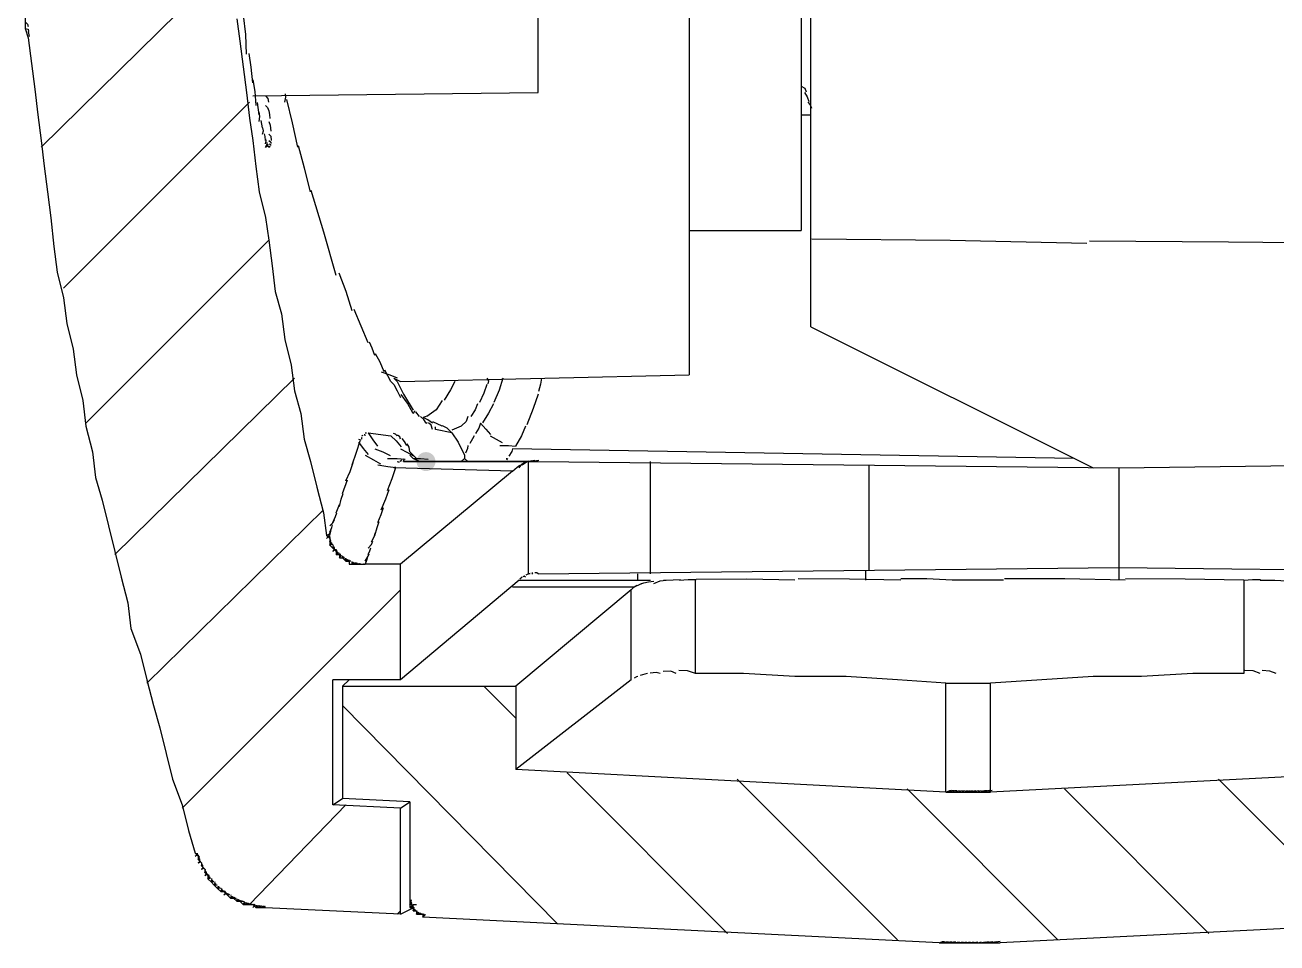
# Model space of a CAD drawing. Header units: millimetres. Extents: x 9 to 367, y 9 to 251.
# Drawn here: x 10.24 to 26.77, y 104.9 to 117.01 of the extents above; entities that cross this region are included whole.
import ezdxf

# ---------------------------------------------------------------- set-up
doc = ezdxf.new("R2010")
doc.units = ezdxf.units.MM
doc.layers.add('图层 1', color=7, linetype='Continuous')

msp = doc.modelspace()

# ---------------------------------------------------------------- hatches: boundary and pattern name
at = {"layer": '图层 1'}
h = msp.add_hatch(color=7, dxfattribs=at)
edge = h.paths.add_edge_path()
edge.add_arc((15.536333, 111.252141), 0.12506, 0, 360)

# ---------------------------------------------------------------- linework, layer by layer
at = {"layer": '图层 1', "color": 7, "lineweight": 25}
for points in [[(17.018071, 116.120404), (17.018071, 121.623737)], [(19.007631, 121.369667), (19.007631, 112.395)], [(20.616298, 113.030141), (20.616298, 119.634141)], [(20.489369, 119.464526), (20.489369, 114.299859)], [(10.244667, 117.856035), (10.244667, 117.729035), (10.244667, 117.602035), (10.244667, 117.475035), (10.244667, 117.348035), (10.244667, 117.221035), (10.244667, 117.094035), (10.244667, 116.966682), (10.287, 116.840035)], [(10.244667, 117.051596), (10.278533, 117.021301), (10.285942, 116.989154)], [(13.038667, 117.093965), (13.081, 116.797631), (13.123333, 116.458965), (13.165667, 116.120298), (13.208, 115.781631), (13.250333, 115.485298), (13.292667, 115.146631), (13.335, 114.808317), (13.419667, 114.469651), (13.462, 114.172965), (13.504333, 113.834298), (13.546667, 113.495631), (13.631333, 113.199298), (13.673667, 112.860631), (13.758333, 112.521965), (13.800667, 112.183298), (13.885333, 111.886965), (13.927667, 111.548298), (14.012333, 111.251965), (14.097, 110.913298), (14.181667, 110.574984), (14.224, 110.278298)], [(13.038667, 117.093965), (13.081, 116.797631), (13.123333, 116.458965), (13.165667, 116.120298), (13.208, 115.781631), (13.250333, 115.485298), (13.292667, 115.146631), (13.335, 114.808317), (13.419667, 114.469651), (13.462, 114.172965), (13.504333, 113.834298), (13.546667, 113.495631), (13.631333, 113.199298), (13.673667, 112.860631), (13.758333, 112.521965), (13.800667, 112.183298), (13.885333, 111.886965), (13.927667, 111.548298), (14.012333, 111.251965), (14.097, 110.913298), (14.181667, 110.574984), (14.224, 110.278298)], [(13.165596, 116.628192), (13.159467, 116.886337), (13.12926, 117.138662)], [(10.244667, 116.966859), (10.283781, 116.954335), (10.291939, 116.924878)], [(10.287071, 116.924808), (10.298712, 116.860249)], [(10.287071, 116.840071), (10.329404, 116.501404), (10.371737, 116.162737), (10.414071, 115.824071), (10.456404, 115.485404), (10.498737, 115.146737), (10.541071, 114.808071), (10.583404, 114.469404), (10.625737, 114.088404), (10.668071, 113.749737), (10.752737, 113.411071), (10.795071, 113.072051), (10.879737, 112.733384), (10.922071, 112.394718), (11.006737, 112.056051), (11.049071, 111.717384), (11.133737, 111.379071), (11.176071, 111.040404), (11.260737, 110.744071), (11.345404, 110.405404), (11.430071, 110.066737), (11.514737, 109.728071), (11.599404, 109.389404), (11.641737, 109.050737), (11.768737, 108.712071), (11.853404, 108.373404), (11.938071, 108.034737), (12.022737, 107.738404), (12.107404, 107.399737), (12.192071, 107.061071), (12.319071, 106.722051), (12.403737, 106.383384), (12.488404, 106.087404)], [(10.287071, 116.840071), (10.329404, 116.501404), (10.371737, 116.162737), (10.414071, 115.824071), (10.456404, 115.485404), (10.498737, 115.146737), (10.541071, 114.808071), (10.583404, 114.469404), (10.625737, 114.088404), (10.668071, 113.749737), (10.752737, 113.411071), (10.795071, 113.072051), (10.879737, 112.733384), (10.922071, 112.394718), (11.006737, 112.056051), (11.049071, 111.717384), (11.133737, 111.379071), (11.176071, 111.040404), (11.260737, 110.744071), (11.345404, 110.405404), (11.430071, 110.066737), (11.514737, 109.728071), (11.599404, 109.389404), (11.641737, 109.050737), (11.768737, 108.712071), (11.853404, 108.373404), (11.938071, 108.034737), (12.022737, 107.738404), (12.107404, 107.399737), (12.192071, 107.061071), (12.319071, 106.722051), (12.403737, 106.383384), (12.488404, 106.087404)], [(13.250369, 116.247157), (13.227394, 116.456795), (13.20098, 116.636271)], [(13.292737, 115.950894), (13.281007, 116.134206), (13.257107, 116.28815)], [(20.489369, 116.205141), (20.533863, 116.179565), (20.552163, 116.12753)], [(13.250369, 116.078), (17.018035, 116.120333)], [(13.334929, 115.824106), (13.323332, 115.921781), (13.310941, 115.990617)], [(13.419667, 116.078), (13.446786, 116.042149), (13.45565, 115.991217)], [(13.673596, 115.993263), (13.68731, 116.060687), (13.68171, 116.101918)], [(13.843071, 115.400702), (13.772956, 115.72098), (13.699137, 116.028294)], [(20.531737, 116.120404), (20.56653, 116.062725), (20.588887, 116.000812)], [(20.573929, 115.993263), (20.603916, 115.955957), (20.625435, 115.913888)], [(13.334929, 115.739369), (13.345028, 115.805823), (13.336341, 115.863546)], [(13.419667, 115.950894), (13.446208, 115.921228), (13.462397, 115.88025), (13.471508, 115.831732), (13.476817, 115.779444)], [(20.489369, 115.824106), (20.616369, 115.824106)], [(13.377298, 115.654596), (13.360718, 115.751257)], [(13.377298, 115.569859), (13.390086, 115.613647), (13.383295, 115.654526)], [(13.462071, 115.739369), (13.481826, 115.689715), (13.488882, 115.609899)], [(13.419667, 115.485474), (13.412964, 115.538038), (13.404144, 115.573669)], [(13.419667, 115.443071), (13.428574, 115.481832), (13.423194, 115.508687)], [(13.462071, 115.569859), (13.488264, 115.544194), (13.491704, 115.488367)], [(13.419667, 115.400702), (13.440348, 115.444931), (13.440128, 115.459263)], [(13.419667, 115.400702), (13.446742, 115.430027), (13.447889, 115.440566)], [(13.419667, 115.400702), (13.452651, 115.418958)], [(13.462071, 115.400702), (13.461365, 115.415519)], [(13.462071, 115.485474), (13.487162, 115.467615), (13.489234, 115.447374)], [(13.462071, 115.443071), (13.484163, 115.432796), (13.484296, 115.42014)], [(13.462071, 115.400702), (13.480195, 115.413314)], [(13.462071, 115.400702), (13.476887, 115.407581)], [(13.462071, 115.400702), (13.473007, 115.405464)], [(14.012404, 114.808141), (13.933955, 115.120482), (13.853654, 115.418799)], [(14.351071, 113.707439), (14.190072, 114.27647), (14.020871, 114.828567)], [(19.007631, 114.3), (20.489298, 114.3)], [(24.256929, 114.13049), (22.455029, 114.169869), (20.626141, 114.187288)], [(27.940071, 114.13049), (26.128072, 114.145792), (24.293054, 114.159771)], [(14.562596, 113.241667), (14.481898, 113.495446), (14.389029, 113.739436)], [(14.774298, 112.818263), (14.586267, 113.257824)], [(20.616298, 113.030141), (24.341631, 111.167474)], [(14.859035, 112.649106), (14.827594, 112.747046), (14.78848, 112.828317)], [(14.986, 112.437227), (14.929335, 112.562155), (14.870289, 112.67253)], [(14.943631, 112.437227), (15.057446, 112.396085), (15.154593, 112.356794)], [(15.070737, 112.310474), (14.992421, 112.458641)], [(15.112929, 112.352843), (15.155263, 112.31051)], [(15.112929, 112.352843), (15.197596, 112.31051)], [(15.197702, 112.310474), (19.007702, 112.394788)], [(16.340596, 112.352843), (16.361234, 112.319109), (16.351179, 112.27876)], [(16.552298, 112.352843), (16.501719, 112.196122), (16.433412, 112.032521)], [(17.060298, 112.352843), (17.046584, 112.273203), (17.020434, 112.17716)], [(15.070737, 112.310474), (15.113071, 112.268141)], [(15.112929, 112.268071), (15.155263, 112.183404), (15.197596, 112.098737)], [(15.155333, 112.310474), (15.24, 112.141141), (15.367, 111.929474)], [(15.917369, 112.310474), (15.858984, 112.196924), (15.776258, 112.061413)], [(16.340596, 112.268071), (16.299101, 112.152404), (16.242524, 112.031709)], [(15.367035, 111.887071), (15.291673, 112.022229), (15.20758, 112.136484)], [(15.748035, 112.056192), (15.671571, 111.936115), (15.546952, 111.848053)], [(17.018071, 112.140965), (16.94994, 111.951082), (16.866729, 111.738445)], [(15.367035, 111.887071), (15.390583, 111.911897), (15.387144, 111.922701)], [(15.451596, 111.844667), (15.403266, 111.90605)], [(16.213667, 112.013824), (16.184827, 111.933743), (16.125825, 111.845196)], [(16.425369, 112.013824), (16.362751, 111.891013), (16.282141, 111.761587)], [(15.536333, 111.759929), (15.5067, 111.806893), (15.464367, 111.846713)], [(15.620929, 111.759929), (15.560957, 111.802616), (15.49781, 111.832602)], [(15.536333, 111.844667), (15.497881, 111.832672)], [(15.536333, 111.759929), (15.558117, 111.767294)], [(15.620929, 111.675192), (15.60576, 111.73146), (15.568366, 111.763387)], [(15.748035, 111.717561), (15.625269, 111.777533)], [(15.663298, 111.675192), (15.662769, 111.702929), (15.652715, 111.711881)], [(15.875, 111.633141), (15.815557, 111.690908), (15.755056, 111.722747)], [(16.001965, 111.717561), (15.87567, 111.666408)], [(16.086702, 111.844667), (16.064212, 111.779579), (16.003094, 111.722958)], [(16.256035, 111.759929), (16.232311, 111.692769), (16.191124, 111.622699)], [(16.256035, 111.759929), (16.324562, 111.680775), (16.387269, 111.609293)], [(16.848596, 111.717561), (16.796473, 111.590517), (16.718421, 111.454741)], [(14.562596, 111.209737), (14.620496, 111.377836), (14.669135, 111.523709)], [(14.647333, 111.548404), (14.671234, 111.540555), (14.669206, 111.523709)], [(14.689702, 111.548404), (14.690143, 111.569923), (14.683705, 111.559693)], [(14.689702, 111.590772), (14.705886, 111.598357)], [(14.731929, 111.590772), (14.729548, 111.615335)], [(14.731929, 111.633141), (14.750009, 111.63151)], [(14.774298, 111.633141), (14.832815, 111.540625), (14.895301, 111.454988)], [(14.774298, 111.633141), (15.070631, 111.590808)], [(15.070737, 111.590772), (15.143939, 111.525068), (15.208673, 111.446134)], [(15.155333, 111.590772), (15.134123, 111.614409), (15.106297, 111.62217)], [(15.197702, 111.548404), (15.189941, 111.578963), (15.161013, 111.602379)], [(15.282263, 111.463667), (15.254085, 111.517994), (15.221938, 111.554331)], [(15.875, 111.633141), (15.663333, 111.675122)], [(15.875, 111.633141), (15.959667, 111.506141), (16.044333, 111.336455)], [(16.171263, 111.590772), (16.149787, 111.552496), (16.115877, 111.48882)], [(16.382965, 111.590772), (16.539598, 111.502225)], [(14.647333, 111.506035), (14.707923, 111.426704), (14.771158, 111.344463)], [(14.859035, 111.421263), (14.967118, 111.3799), (15.061177, 111.330599)], [(15.197702, 111.421263), (15.282854, 111.374564), (15.371974, 111.326013)], [(15.324631, 111.378894), (15.315371, 111.44213), (15.285473, 111.485786)], [(15.409404, 111.29451), (15.367071, 111.33649), (15.324737, 111.378824)], [(16.086702, 111.463667), (16.081895, 111.422921), (16.057774, 111.362067)], [(16.509929, 111.463667), (16.623436, 111.465475), (16.718421, 111.454847)], [(16.679263, 111.421263), (16.667665, 111.384706), (16.628816, 111.321427)], [(24.087596, 111.29451), (16.679263, 111.421157)], [(14.478, 110.997859), (14.534974, 111.123271), (14.575014, 111.239159)], [(14.731929, 111.336526), (14.843099, 111.272981), (14.937599, 111.220814)], [(14.901404, 111.209737), (15.032329, 111.185748), (15.140234, 111.174459)], [(15.028369, 111.29451), (15.155854, 111.292834), (15.262966, 111.285338)], [(15.155333, 111.252141), (15.175839, 111.24729), (15.171208, 111.236619)], [(15.197702, 111.252141), (15.218957, 111.274939)], [(15.197702, 111.252141), (15.198893, 111.263915)], [(15.240071, 111.252141), (15.246729, 111.280672), (15.23619, 111.28248)], [(16.890965, 111.252141), (15.239965, 111.252141)], [(15.240071, 111.252141), (17.018071, 111.252141)], [(15.536333, 111.252141), (15.451667, 111.252141), (15.367, 111.294474), (15.324667, 111.336455)], [(15.367035, 111.29451), (15.465593, 111.290806), (15.564944, 111.282868)], [(16.044333, 111.29451), (16.002, 111.252176)], [(16.044333, 111.336526), (16.044333, 111.294545)], [(16.044333, 111.336526), (16.044333, 111.294545), (16.086667, 111.252212)], [(16.594667, 111.29451), (16.610189, 111.294466), (16.600311, 111.274049)], [(16.679263, 111.125), (16.737648, 111.179681), (16.772749, 111.205786)], [(16.764, 111.167369), (16.801924, 111.218786), (16.834556, 111.238982)], [(16.806369, 111.209737), (16.862416, 111.247176), (16.898091, 111.260537)], [(16.890965, 111.252141), (16.948247, 111.26634), (16.974573, 111.269427)], [(16.890965, 111.252141), (16.93224, 111.265899)], [(16.890965, 109.770404), (16.890965, 111.252071)], [(16.933333, 111.252141), (16.994849, 111.267884), (17.025408, 111.270133)], [(17.018071, 111.252141), (24.680404, 111.167474)], [(18.499631, 109.770404), (18.499631, 111.252071)], [(21.378369, 111.209737), (21.378369, 109.812737)], [(24.680333, 111.167369), (31.030333, 111.252035)], [(15.028369, 110.871106), (15.091825, 111.027166), (15.140199, 111.174495)], [(15.112929, 111.167369), (15.132955, 111.182962)], [(16.679263, 111.125), (15.112929, 111.167333)], [(16.679263, 111.125), (15.197596, 109.897333)], [(24.680333, 111.167369), (24.680333, 109.685702)], [(14.435631, 110.828737), (14.50019, 111.010771)], [(14.943631, 110.616859), (15.008234, 110.76163), (15.048759, 110.882853)], [(14.393263, 110.659228), (14.41734, 110.754698), (14.440888, 110.829266)], [(14.308702, 110.447702), (14.34032, 110.527121), (14.357385, 110.576113)], [(14.351071, 110.574808), (14.394109, 110.686638)], [(14.901404, 110.447702), (14.944663, 110.553447), (14.975487, 110.64808)], [(14.266298, 110.405333), (14.311498, 110.450489), (14.328387, 110.488236)], [(14.266298, 110.320561), (14.292624, 110.381635), (14.304398, 110.415458)], [(14.859035, 110.278192), (14.893255, 110.384422), (14.917949, 110.462342)], [(14.223929, 110.278192), (14.26225, 110.299315), (14.27226, 110.315939)], [(14.223929, 110.278192), (14.266263, 110.236212), (14.266263, 110.193878), (14.266263, 110.151545), (14.308596, 110.109212), (14.350929, 110.066526), (14.350929, 110.024192), (14.393263, 110.024192), (14.393263, 109.981859), (14.435596, 109.981859), (14.477929, 109.939526), (14.520263, 109.939526), (14.520263, 109.897192), (14.562596, 109.897192), (14.604929, 109.897192), (14.647263, 109.897192), (14.689596, 109.897192), (14.731929, 109.897192)], [(14.223929, 110.236176), (14.246595, 110.260992), (14.257884, 110.274894)], [(14.266298, 110.236176), (14.265372, 110.266692)], [(14.266298, 110.278192), (14.278248, 110.331991), (14.285701, 110.357214)], [(14.266298, 110.236176), (14.267533, 110.258225)], [(14.266298, 110.236176), (14.269473, 110.256285)], [(14.266298, 110.236176), (14.272295, 110.24676)], [(14.266298, 110.193808), (14.275647, 110.228512)], [(14.266298, 110.193808), (14.278601, 110.220487)], [(14.266298, 110.193808), (14.28182, 110.212285)], [(14.266298, 110.193808), (14.285216, 110.204127)], [(14.774298, 110.109035), (14.817602, 110.156837), (14.836034, 110.202521)], [(14.816667, 110.193808), (14.851459, 110.25819), (14.8717, 110.316222)], [(14.266298, 110.151404), (14.288876, 110.190739)], [(14.266298, 110.151404), (14.292448, 110.182669)], [(14.266298, 110.151404), (14.296416, 110.174687)], [(14.266298, 110.151404), (14.300429, 110.166662)], [(14.308702, 110.151404), (14.308349, 110.163751)], [(14.308702, 110.109035), (14.314567, 110.145592)], [(14.308702, 110.109035), (14.319329, 110.137831)], [(14.308702, 110.109035), (14.324092, 110.129981)], [(14.308702, 110.109035), (14.329031, 110.122397)], [(14.308702, 110.109035), (14.334278, 110.114812)], [(14.308702, 110.066667), (14.339526, 110.102077)], [(14.351071, 110.066667), (14.350365, 110.094668)], [(14.351071, 110.066667), (14.356186, 110.087392)], [(14.351071, 110.066667), (14.361918, 110.08016)], [(14.351071, 110.066667), (14.368048, 110.073149)], [(14.351071, 110.024298), (14.374222, 110.060899)], [(14.351071, 110.024298), (14.380527, 110.054064)], [(14.393263, 110.024298), (14.392337, 110.047317)], [(14.393263, 110.024298), (14.398819, 110.04079)], [(14.731929, 109.939526), (14.770867, 110.002629), (14.784141, 110.036892)], [(14.774298, 110.024298), (14.794583, 110.072981), (14.807459, 110.11214)], [(14.393263, 110.024298), (14.405742, 110.034176)], [(14.393263, 110.024298), (14.412666, 110.028002)], [(14.393263, 109.981929), (14.419633, 110.016502)], [(14.435631, 109.981929), (14.432324, 110.010593)], [(14.435631, 109.981929), (14.439688, 110.004595)], [(14.435631, 109.981929), (14.447141, 109.998995)], [(14.435631, 109.981929), (14.454549, 109.993439)], [(14.435631, 109.981929), (14.462266, 109.988015)], [(14.478, 109.939526), (14.475442, 109.977581)], [(14.478, 109.939526), (14.483292, 109.972598)], [(14.478, 109.939526), (14.491317, 109.967836)], [(14.478, 109.939526), (14.499475, 109.963162)], [(14.478, 109.939526), (14.507501, 109.958664)], [(14.520404, 109.939526), (14.521198, 109.954475)], [(14.520404, 109.939526), (14.529532, 109.950153)], [(14.520404, 109.939526), (14.537866, 109.946405)], [(14.520404, 109.939526), (14.546333, 109.942568)], [(14.562596, 109.897157), (14.560127, 109.933802)], [(14.562596, 109.897157), (14.568637, 109.930274)], [(14.562596, 109.897157), (14.577148, 109.927319)], [(14.562596, 109.897157), (14.585879, 109.924365)], [(14.562596, 109.897157), (14.594523, 109.921587)], [(14.604965, 109.897157), (14.608492, 109.918809)], [(14.604965, 109.897157), (14.617136, 109.916472)], [(14.604965, 109.897157), (14.625823, 109.914443)], [(14.604965, 109.897157), (14.634554, 109.912415)], [(14.647333, 109.897157), (14.648436, 109.910563)], [(14.647333, 109.897157), (14.657211, 109.90871)], [(14.647333, 109.897157), (14.665854, 109.907299)], [(14.647333, 109.897157), (14.674497, 109.905888)], [(14.689702, 109.897157), (14.705621, 109.903375)], [(14.689702, 109.897157), (14.71422, 109.902757)], [(14.731929, 109.897157), (14.7568, 109.951397), (14.765796, 109.97759)], [(14.731929, 109.897157), (14.752743, 109.935257)], [(15.197702, 109.897157), (14.732035, 109.897157)], [(15.197702, 109.897157), (14.732035, 109.897157)], [(15.197702, 108.373404), (15.197702, 109.897051)], [(15.197702, 108.373404), (15.197702, 109.897051)], [(16.806369, 109.728), (16.772502, 109.699425)], [(16.848596, 109.728), (16.833338, 109.740259), (16.813318, 109.730822)], [(16.890965, 109.770404), (16.855334, 109.755234)], [(16.933333, 109.770404), (16.94815, 109.782178), (16.932275, 109.780987)], [(17.018071, 109.770404), (16.998976, 109.785353), (16.974326, 109.786279)], [(17.018071, 109.770404), (24.680404, 109.855071)], [(18.330333, 109.685631), (18.330333, 109.770298)], [(21.336, 109.812772), (21.336, 109.685772)], [(22.479071, 109.685631), (22.143667, 109.703226), (21.803501, 109.70574)], [(24.765071, 109.685631), (23.967308, 109.703226), (23.168751, 109.70574)], [(24.680333, 109.855141), (28.405667, 109.812808)], [(26.331369, 109.685631), (25.553097, 109.70111), (24.766094, 109.704681)], [(16.764, 109.685631), (15.197667, 108.373298)], [(16.679263, 109.600894), (18.287929, 109.600894)], [(18.245737, 109.558526), (16.721737, 108.288526)], [(16.764, 109.685631), (18.499667, 109.685631)], [(18.245737, 109.558526), (18.285248, 109.598301), (18.298301, 109.608973)], [(18.245737, 108.373404), (18.245737, 109.558384)], [(18.287929, 109.600894), (18.361087, 109.636701), (18.412813, 109.6524)], [(18.287929, 109.600894), (18.318974, 109.62065)], [(18.372702, 109.643263), (18.473244, 109.663592), (18.544152, 109.673602)], [(18.542035, 109.643263), (18.625203, 109.677703), (18.706782, 109.687007)], [(18.668965, 109.685631), (18.796714, 109.691364), (18.896154, 109.694451)], [(18.880667, 109.685631), (18.996863, 109.695465), (19.101153, 109.697626)], [(19.092369, 108.458141), (19.092369, 109.685455)], [(20.404596, 109.685631), (19.768361, 109.699963), (19.101435, 109.697626)], [(21.801596, 109.685631), (21.124351, 109.702785), (20.445518, 109.704329)], [(23.156369, 109.685631), (22.479035, 109.685631)], [(26.331369, 109.685631), (26.444522, 109.695068), (26.54868, 109.694451)], [(26.331369, 109.685631), (26.331369, 108.458317)], [(26.543071, 109.685631), (26.737804, 109.687042)], [(26.712404, 109.685631), (26.815944, 109.681222), (26.900434, 109.673637)], [(18.330333, 108.415772), (18.315914, 108.414538), (18.28165, 108.394253)], [(18.457263, 108.458141), (18.422955, 108.448748), (18.36166, 108.431683)], [(18.626596, 108.458141), (18.574826, 108.471458), (18.493952, 108.462022)], [(18.838298, 108.458141), (18.76589, 108.485878), (18.666495, 108.483188)], [(19.092369, 108.458141), (18.9868, 108.491258), (18.874352, 108.494477)], [(22.394333, 108.331035), (21.759333, 108.373369), (21.082, 108.415702), (20.404667, 108.415702), (19.727333, 108.458035), (19.092333, 108.458035)], [(26.331369, 108.458141), (25.654035, 108.458141), (24.976702, 108.415808), (24.341702, 108.415808), (23.664369, 108.373474), (22.987035, 108.331141)], [(26.543071, 108.458141), (26.453421, 108.491302), (26.343398, 108.49483)], [(26.754596, 108.458141), (26.671385, 108.487289), (26.570446, 108.494477)], [(14.308702, 106.722157), (14.308702, 108.37351)], [(14.308702, 106.722157), (14.308702, 108.37351)], [(15.197702, 108.373404), (14.308702, 108.373404)], [(15.197702, 108.373404), (14.308702, 108.373404)], [(14.435631, 108.288667), (14.435631, 106.807)], [(14.435631, 108.288667), (16.721631, 108.288667)], [(14.435631, 108.288667), (16.721631, 108.288667)], [(14.435631, 108.288667), (14.435631, 106.807)], [(14.520404, 108.373404), (14.435737, 108.288737)], [(16.721631, 108.288667), (16.721631, 107.188)], [(16.721631, 108.288667), (16.721631, 107.188)], [(18.245737, 108.373404), (16.721737, 107.188071)], [(22.394333, 108.331035), (22.521333, 108.331035), (22.606, 108.331035), (22.690667, 108.331035), (22.817667, 108.331035), (22.902333, 108.331035), (22.987, 108.331035)], [(22.394333, 106.891667), (22.394333, 108.331)], [(22.987071, 106.891667), (22.987071, 108.331)], [(22.394333, 106.891667), (16.721667, 107.188)], [(22.394333, 106.891667), (16.721667, 107.188)], [(28.701965, 107.187929), (22.986965, 106.891596)], [(28.701965, 107.187929), (22.986965, 106.891596)], [(22.394333, 106.891667), (22.447823, 106.913759), (22.470886, 106.916008)], [(22.436702, 106.891667), (22.484636, 106.91226), (22.506905, 106.914597)], [(22.479071, 106.891667), (22.521139, 106.911069), (22.542571, 106.913539)], [(22.521263, 106.891667), (22.557952, 106.910276), (22.578766, 106.912481)], [(22.563667, 106.891667), (22.594623, 106.909394), (22.614467, 106.911775)], [(22.606035, 106.891667), (22.631435, 106.908909), (22.650485, 106.911069)], [(22.648404, 106.891667), (22.668248, 106.908468), (22.686504, 106.910717)], [(22.648404, 106.891667), (22.699689, 106.908335), (22.722134, 106.910717)], [(22.690596, 106.891667), (22.736369, 106.908335), (22.758329, 106.910717)], [(22.732965, 106.891667), (22.773049, 106.908512), (22.794348, 106.911069)], [(22.775369, 106.891667), (22.809853, 106.908997), (22.830049, 106.911775)], [(22.817737, 106.891667), (22.846533, 106.909482), (22.866068, 106.912481)], [(22.859929, 106.891667), (22.914654, 106.911202), (22.937893, 106.914597)], [(22.859929, 106.891667), (22.883169, 106.910408), (22.90191, 106.913539)], [(22.902298, 106.891667), (22.951466, 106.912436), (22.973912, 106.916008)], [(22.944667, 106.891667), (22.98797, 106.914024), (23.009578, 106.918125)], [(14.308702, 106.722157), (14.435702, 106.806824)], [(15.324631, 106.764526), (14.435631, 106.806859)], [(15.324631, 106.764526), (14.435631, 106.806859)], [(15.197702, 106.680141), (15.324702, 106.764455)], [(15.324631, 106.764526), (15.324631, 105.452192)], [(15.324631, 106.764526), (15.324631, 105.452192)], [(22.394333, 106.891667), (22.521333, 106.891667), (22.606, 106.891667), (22.690667, 106.891667), (22.817667, 106.891667), (22.902333, 106.891667), (22.987, 106.891667)], [(15.197702, 106.680141), (14.308702, 106.722122)], [(15.197702, 106.680141), (14.308702, 106.722122)], [(15.197702, 105.283141), (15.197702, 106.680141)], [(15.197702, 105.283141), (15.197702, 106.680141)], [(12.488298, 106.087227), (12.530631, 106.044894), (12.530631, 106.002914), (12.572965, 105.96058), (12.572965, 105.918247), (12.615298, 105.875561), (12.615298, 105.833227), (12.657631, 105.790894), (12.657631, 105.748561), (12.699965, 105.706227), (12.742298, 105.663894), (12.784631, 105.621914), (12.826965, 105.57958), (12.869298, 105.57958), (12.911631, 105.536894), (12.953965, 105.494561), (12.996298, 105.494561), (13.038631, 105.452227), (13.080965, 105.452227), (13.123298, 105.409894), (13.165631, 105.409894), (13.250298, 105.409894), (13.292631, 105.367561), (13.334965, 105.367561), (13.377298, 105.367561), (13.419631, 105.367561)], [(12.488298, 106.087227), (12.524281, 106.084185)], [(12.488298, 106.044859), (12.513511, 106.063137), (12.526751, 106.071494)], [(12.530667, 106.044859), (12.534415, 106.064085)], [(12.530667, 106.044859), (12.537017, 106.056633)], [(12.530667, 106.044859), (12.542308, 106.04627)], [(12.530667, 106.044859), (12.545483, 106.037451)], [(12.530667, 106.002843), (12.545219, 106.029169)], [(12.530667, 106.002843), (12.547997, 106.021761)], [(12.530667, 106.002843), (12.550819, 106.014352)], [(12.530667, 106.002843), (12.553906, 106.006944)], [(12.530667, 106.002843), (12.556993, 105.999536)], [(12.530667, 105.960474), (12.560212, 105.986933)], [(12.530667, 105.960474), (12.563475, 105.979569)], [(12.530667, 105.960474), (12.566738, 105.972293)], [(12.573035, 105.918071), (12.582252, 105.945014)], [(12.573035, 105.918071), (12.585956, 105.937782)], [(12.573035, 105.918071), (12.58966, 105.930506)], [(12.573035, 105.918071), (12.593364, 105.923274)], [(12.573035, 105.918071), (12.597245, 105.915998)], [(12.573035, 105.875702), (12.601125, 105.903571)], [(12.573035, 105.875702), (12.605094, 105.896207)], [(12.573035, 105.875702), (12.609151, 105.88924)], [(12.615263, 105.875702), (12.625846, 105.871116)], [(12.615263, 105.833333), (12.627125, 105.862746)], [(12.615263, 105.833333), (12.631491, 105.855514)], [(12.615263, 105.833333), (12.635812, 105.848591)], [(12.615263, 105.833333), (12.640442, 105.841491)], [(12.615263, 105.833333), (12.645072, 105.834656)], [(12.615263, 105.790965), (12.637444, 105.812363), (12.64957, 105.82245)], [(12.615263, 105.790965), (12.654333, 105.815483)], [(12.657631, 105.790965), (12.664334, 105.808692)], [(12.657631, 105.790965), (12.669229, 105.801901)], [(12.657631, 105.790965), (12.674212, 105.795242)], [(12.657631, 105.790965), (12.679151, 105.788319)], [(12.657631, 105.748596), (12.684398, 105.77651)], [(12.657631, 105.748596), (12.689337, 105.76963)], [(12.657631, 105.748596), (12.694717, 105.763104)], [(12.7, 105.748596), (12.714817, 105.747185)], [(12.7, 105.706192), (12.71614, 105.738163)], [(12.7, 105.706192), (12.721431, 105.731813)], [(12.7, 105.706192), (12.726987, 105.725507)], [(12.7, 105.706192), (12.732808, 105.719157)], [(12.7, 105.706192), (12.738365, 105.712851)], [(12.742369, 105.706192), (12.753305, 105.703723)], [(12.742369, 105.663824), (12.755421, 105.695177)], [(12.742369, 105.663824), (12.761286, 105.689003)], [(12.742369, 105.663824), (12.767195, 105.682874)], [(12.742369, 105.663824), (12.773193, 105.676832)], [(12.742369, 105.663824), (12.779366, 105.670835)], [(12.784737, 105.621808), (12.79704, 105.653955)], [(12.784737, 105.621808), (12.803214, 105.64809)], [(12.784737, 105.621808), (12.809432, 105.642269)], [(12.784737, 105.621808), (12.815914, 105.636801)], [(12.784737, 105.621808), (12.822396, 105.63098)], [(12.826965, 105.621808), (12.838254, 105.623572)], [(12.826965, 105.621808), (12.845662, 105.616869)], [(12.826965, 105.579439), (12.847338, 105.609293)], [(12.826965, 105.579439), (12.853864, 105.604045)], [(12.826965, 105.579439), (12.860611, 105.598666)], [(12.826965, 105.579439), (12.86727, 105.59355)], [(12.869333, 105.579439), (12.879387, 105.58817)], [(12.869333, 105.579439), (12.886311, 105.583232)], [(12.869333, 105.579439), (12.893278, 105.57816)], [(12.869333, 105.537071), (12.900245, 105.568027)], [(12.869333, 105.537071), (12.907169, 105.562956)], [(12.911702, 105.537071), (12.919463, 105.558061)], [(12.911702, 105.537071), (12.926695, 105.553563)], [(12.911702, 105.537071), (12.933839, 105.548624)], [(12.911702, 105.537071), (12.940938, 105.544038)], [(12.911702, 105.537071), (12.948038, 105.539672)], [(12.954071, 105.537071), (12.965359, 105.532484)], [(12.954071, 105.494667), (12.968005, 105.525535)], [(12.954071, 105.494667), (12.975281, 105.521081)], [(12.954071, 105.494667), (12.98269, 105.516759)], [(12.954071, 105.494667), (12.990098, 105.512879)], [(12.996263, 105.494667), (13.002833, 105.508601)], [(12.996263, 105.494667), (13.010374, 105.504544)], [(12.996263, 105.494667), (13.017826, 105.500708)], [(12.996263, 105.494667), (13.025367, 105.496872)], [(12.996263, 105.494667), (13.032908, 105.492859)], [(13.038667, 105.452298), (13.045987, 105.484004)], [(13.038667, 105.452298), (13.053439, 105.480432)], [(13.038667, 105.452298), (13.061112, 105.476728)], [(13.038667, 105.452298), (13.068829, 105.4732)], [(13.038667, 105.452298), (13.076546, 105.469981)], [(13.081035, 105.452298), (13.089502, 105.466586)], [(13.081035, 105.452298), (13.097307, 105.463322)], [(13.081035, 105.452298), (13.105201, 105.460103)], [(13.081035, 105.452298), (13.112785, 105.457193)], [(13.081035, 105.452298), (13.120767, 105.454106)], [(13.123404, 105.452298), (13.138926, 105.449476)], [(13.123404, 105.409929), (13.141704, 105.442958)], [(13.123404, 105.409929), (13.149598, 105.440445)], [(13.123404, 105.409929), (13.157315, 105.437667)], [(13.165596, 105.409929), (13.170623, 105.434933)], [(13.165596, 105.409929), (13.178517, 105.432419)], [(13.165596, 105.409929), (13.186366, 105.429994)], [(13.165596, 105.409929), (13.194259, 105.427833)], [(13.165596, 105.409929), (13.202109, 105.425496)], [(13.207965, 105.409929), (13.215329, 105.423203)], [(13.207965, 105.409929), (13.223222, 105.42091)], [(13.207965, 105.409929), (13.231204, 105.418881)], [(13.207965, 105.409929), (13.23923, 105.416941)], [(13.207965, 105.409929), (13.247123, 105.415353)], [(13.250369, 105.409929), (13.265538, 105.413104)], [(13.250369, 105.409929), (13.26836, 105.411649)], [(13.250369, 105.409929), (13.276254, 105.409797)], [(15.324631, 105.452298), (15.344387, 105.472583)], [(15.324631, 105.452298), (15.344387, 105.469011)], [(15.324631, 105.452298), (15.344696, 105.46513)], [(15.324631, 105.452298), (15.344872, 105.46125)], [(15.324631, 105.452298), (15.345357, 105.45759)], [(15.324631, 105.452298), (15.345798, 105.453577)], [(15.324631, 105.452298), (15.324631, 105.409965), (15.324631, 105.367631), (15.366965, 105.367631), (15.366965, 105.325298), (15.409298, 105.325298), (15.409298, 105.283317), (15.451631, 105.283317), (15.493965, 105.283317), (15.493965, 105.240631)], [(15.324631, 105.409929), (15.346283, 105.444237)], [(15.324631, 105.409929), (15.347033, 105.440665)], [(15.324631, 105.409929), (15.347694, 105.436652)], [(15.324631, 105.409929), (15.34862, 105.43264)], [(15.324631, 105.409929), (15.349546, 105.428803)], [(15.324631, 105.409929), (15.350472, 105.424923)], [(15.324631, 105.409929), (15.351575, 105.42091)], [(15.324631, 105.409929), (15.35281, 105.416941)], [(15.324631, 105.409929), (15.354221, 105.413193)], [(15.324631, 105.409929), (15.355632, 105.40918)], [(15.367035, 105.409929), (15.409369, 105.409929)], [(15.367035, 105.367561), (15.367035, 105.409894)], [(13.250369, 105.367561), (13.27207, 105.391098), (13.284279, 105.402927)], [(13.292737, 105.367561), (13.297456, 105.401383)], [(13.292737, 105.367561), (13.305349, 105.399928)], [(13.292737, 105.367561), (13.313375, 105.398782)], [(13.292737, 105.367561), (13.321268, 105.397547)], [(13.292737, 105.367561), (13.32925, 105.396312)], [(13.334929, 105.367561), (13.342294, 105.395122)], [(13.334929, 105.367561), (13.350187, 105.394019)], [(13.334929, 105.367561), (13.358169, 105.392961)], [(13.334929, 105.367561), (13.366062, 105.392035)], [(13.334929, 105.367561), (13.373911, 105.391153)], [(13.377298, 105.367561), (13.386955, 105.390491)], [(13.377298, 105.367561), (13.394981, 105.389742)], [(13.377298, 105.367561), (13.402698, 105.389124)], [(13.377298, 105.367561), (13.410591, 105.388507)], [(13.377298, 105.367561), (13.418308, 105.388066)], [(15.197702, 105.283141), (13.419702, 105.367455)], [(15.197702, 105.283141), (13.419702, 105.367455)], [(15.197702, 105.283141), (15.367035, 105.367455)], [(15.324631, 105.367561), (15.345958, 105.389345), (15.357131, 105.400016)], [(15.324631, 105.367561), (15.358719, 105.396312)], [(15.324631, 105.367561), (15.360571, 105.392299)], [(15.324631, 105.367561), (15.362423, 105.388419)], [(15.367035, 105.367561), (15.369637, 105.384891)], [(15.367035, 105.367561), (15.371533, 105.381143)], [(15.367035, 105.367561), (15.378324, 105.372852)], [(15.367035, 105.367561), (15.381146, 105.368619)], [(15.367035, 105.367561), (15.380617, 105.36637)], [(15.367035, 105.325192), (15.383131, 105.357692)], [(15.367035, 105.325192), (15.3856, 105.354252)], [(15.367035, 105.325192), (15.388378, 105.350857)], [(15.367035, 105.325192), (15.391156, 105.347461)], [(15.367035, 105.325192), (15.393935, 105.344286)], [(15.367035, 105.325192), (15.396889, 105.341155)], [(15.367035, 105.325192), (15.3998, 105.337936)], [(15.367035, 105.325192), (15.40293, 105.33485)], [(15.409404, 105.325192), (15.420693, 105.325192)], [(15.409404, 105.283141), (15.421222, 105.318287)], [(15.409404, 105.283141), (15.424485, 105.315553)], [(15.409404, 105.283141), (15.428145, 105.313083)], [(15.409404, 105.283141), (15.431585, 105.310614)], [(15.409404, 105.283141), (15.435113, 105.308277)], [(15.409404, 105.283141), (15.438684, 105.305983)], [(15.409404, 105.283141), (15.442389, 105.30369)], [(15.409404, 105.283141), (15.446093, 105.301838)], [(15.451596, 105.283141), (15.455124, 105.299986)], [(15.451596, 105.283141), (15.45896, 105.298002)], [(15.451596, 105.283141), (15.462665, 105.296282)], [(15.451596, 105.283141), (15.466413, 105.29443)], [(15.451596, 105.283141), (15.470382, 105.292887)], [(15.451596, 105.283141), (15.47413, 105.291343)], [(15.451596, 105.283141), (15.478099, 105.29002)], [(15.451596, 105.283141), (15.481847, 105.288918)], [(15.451596, 105.283141), (15.485816, 105.287683)], [(15.451596, 105.283141), (15.489652, 105.286625)], [(15.493965, 105.283141), (15.505959, 105.284552)], [(15.493965, 105.283141), (15.510192, 105.283494)], [(15.493965, 105.283141), (15.510325, 105.283097)], [(15.493965, 105.240772), (15.514161, 105.277153)], [(15.493965, 105.240772), (15.517998, 105.276535)], [(15.493965, 105.240772), (15.521878, 105.276094)], [(15.493965, 105.240772), (15.525715, 105.275786)], [(15.493965, 105.240772), (15.51705, 105.263764), (15.529419, 105.275477)], [(22.309737, 104.902141), (15.494071, 105.240808)], [(22.309737, 104.902141), (15.494071, 105.240808)], [(29.887404, 105.240772), (23.114071, 104.902106)], [(29.887404, 105.240772), (23.114071, 104.902106)], [(22.309737, 104.902141), (22.352335, 104.92053), (22.379587, 104.922249)], [(22.351965, 104.902141), (22.400428, 104.918413), (22.428517, 104.920133)], [(22.394333, 104.902141), (22.448617, 104.916825), (22.477236, 104.918016)], [(22.436702, 104.902141), (22.496851, 104.915326), (22.526307, 104.916605)], [(22.521263, 104.902141), (22.550235, 104.914268), (22.575238, 104.915547)], [(22.563667, 104.902141), (22.598371, 104.913386), (22.624344, 104.914841)], [(22.606035, 104.902141), (22.646605, 104.912901), (22.673416, 104.914136)], [(22.648404, 104.902141), (22.694662, 104.912636), (22.722134, 104.914136)], [(22.690596, 104.902141), (22.742895, 104.912636), (22.771382, 104.914136)], [(22.732965, 104.902141), (22.790997, 104.912989), (22.820454, 104.914841)], [(22.817737, 104.902141), (22.869243, 104.915547)], [(22.859929, 104.902141), (22.89265, 104.9144), (22.918491, 104.916605)], [(22.902298, 104.902141), (22.940839, 104.915503), (22.967209, 104.918016)], [(22.944667, 104.902141), (22.98894, 104.91709), (23.016281, 104.920133)], [(22.987071, 104.902141), (23.037077, 104.918678), (23.065387, 104.922249)], [(23.029263, 104.902141), (23.085134, 104.920794), (23.114282, 104.924366)], [(22.309737, 104.902141), (22.436737, 104.902141), (22.521404, 104.902141), (22.648404, 104.902141), (22.775404, 104.902141), (22.860071, 104.902141), (22.987071, 104.902141), (23.114071, 104.902141)], [(22.309737, 104.902141), (23.114071, 104.902141)]]:
    msp.add_lwpolyline(points, dxfattribs=at)
at = {"layer": '图层 1', "color": 40, "lineweight": 25}
for points in [[(10.456369, 115.400702), (13.038702, 117.940702)], [(10.752667, 113.537929), (13.208, 115.993263)], [(11.048929, 111.759929), (13.461929, 114.172929)], [(11.429965, 110.024298), (13.800631, 112.352984)], [(11.853369, 108.331035), (14.181702, 110.616683)], [(12.318965, 106.680141), (15.197631, 109.558455)], [(16.721631, 107.865263), (16.298298, 108.288596)], [(17.272, 105.156035), (14.435667, 108.034702)], [(19.515596, 105.028894), (17.398929, 107.145561)], [(21.759404, 104.94451), (19.642737, 107.061176)], [(27.897702, 105.156035), (25.992702, 107.061035)], [(23.876071, 104.94451), (21.886404, 106.934176)], [(25.865596, 105.028894), (23.960596, 106.933894)], [(13.207965, 105.409929), (14.477965, 106.722263)], [(15.155333, 105.283141), (15.197667, 105.325122)]]:
    msp.add_lwpolyline(points, dxfattribs=at)
at = {"layer": '图层 1', "color": 7, "lineweight": 25}
msp.add_lwpolyline([(16.890965, 109.770404), (16.909882, 109.776445)], close=True, dxfattribs=at)

doc.saveas('drawing.dxf')
